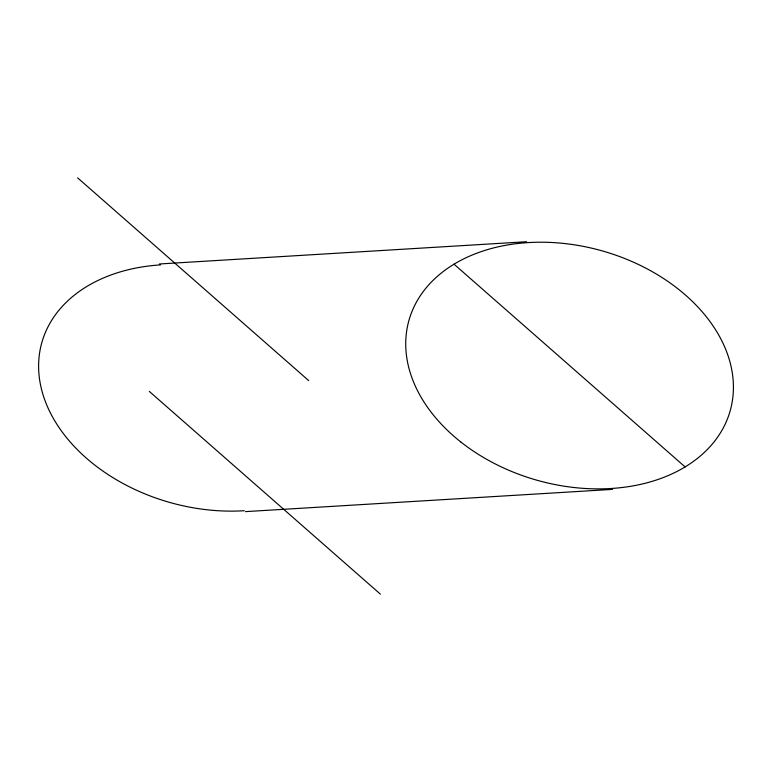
<?xml version="1.0" encoding="UTF-8"?>
<svg xmlns="http://www.w3.org/2000/svg" width="772" height="772" viewBox="0 0 772 772"><rect width="100%" height="100%" fill="white"/><g stroke="black" fill="none" stroke-linecap="round" stroke-linejoin="round"><path stroke-width="1.16" d="M159.428 263.976L526.562 241.732M245.448 511.624L612.582 489.38M454.032 264.188L685.111 466.925M77.634 177.869L308.713 380.606M149.295 391.394L380.374 594.131M244.309 510.717A166.858 119.216 15.7 0 1 44.043 397.87A166.858 119.216 15.7 0 1 160.586 264.883M460.643 441.845A166.868 119.226 15.7 0 0 730.032 411.331A166.868 119.226 15.7 0 0 518.031 243.479A166.868 119.226 15.7 0 0 460.643 441.845"/></g></svg>
